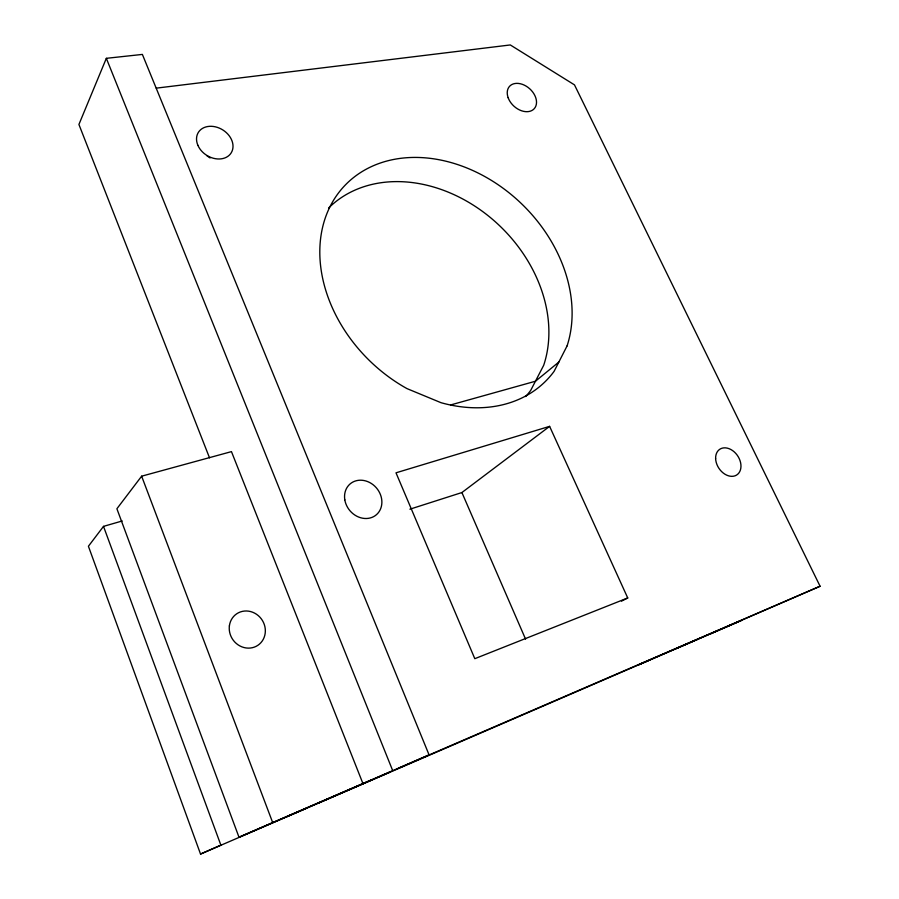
<?xml version="1.0" encoding="UTF-8"?>
<svg xmlns="http://www.w3.org/2000/svg" width="899" height="899" viewBox="0 0 899 899"><rect width="100%" height="100%" fill="white"/><g stroke="black" fill="none" stroke-linecap="round" stroke-linejoin="round"><path stroke-width="1.35" d="M398.268 768.285L429.059 754.845L142.379 54.423L106.34 58.323L78.921 124.467L209.512 457.827M122.23 520.971L103.509 526.376L88.417 546.255L200.533 854.05L741.327 620.467L709.48 634.312M238.999 837.227L362.926 783.535L231.459 451.624L141.637 476.189L116.892 508.755L238.999 837.227L371.298 780.062M558.83 362.072L535.444 381.243L450.736 404.921M409.899 509.194L461.906 492.54L549.615 426.362L627.738 597.959L621.512 601.139M388.615 772.657L389.391 772.308L380.513 776.095M200.533 854.05L220.884 845.15L103.509 526.376M362.926 783.535L820.079 586.238L574.483 84.877L510.295 44.95L156.257 88.147M384.502 774.466L318.111 803.223M820.079 586.238L723.504 628.041M676.318 648.561L698.163 639.099M648.067 660.765L638.942 664.664L718.065 630.39M306.761 808.122L286.871 816.663M627.738 597.959L474.807 658.686L395.998 472.818L549.615 426.362M461.906 492.54L525.567 639.133M106.34 58.323L392.672 770.555M141.637 476.189L272.655 822.506M328.596 208.029A136.401 107.891 44 0 1 482.46 211.389A136.401 107.891 44 0 1 543.693 365.297L530.725 390.357A136.401 107.891 44 0 1 525.657 396.56M207.051 155.92A18.8 14.822 31.4 0 1 210.074 157.977M567.1 345.868L554.099 371.343A140.188 109.229 44.1 0 1 441.016 402.696L407 388.615A140.188 109.229 44.1 0 1 325.573 217.131A140.188 109.229 44.1 0 1 482.426 175.249A140.188 109.229 44.1 0 1 567.1 345.868M229.38 625.906A18.991 17.632 56.2 0 0 254.226 647.156A18.991 17.632 56.2 0 0 258.26 615.601A18.991 17.632 56.2 0 0 229.38 625.906M715.626 458.535A15.407 11.26 56.3 0 0 735.022 475.818A15.407 11.26 56.3 0 0 734.247 451.894A15.407 11.26 56.3 0 0 715.626 458.535M344.811 499.833A20.261 17.486 50.1 0 0 375.141 515.711A20.261 17.486 50.1 0 0 369.691 482.527A20.261 17.486 50.1 0 0 344.811 499.833M508.149 97.733A16.654 11.743 42.2 0 0 533.163 109.689A16.654 11.743 42.2 0 0 524.319 85.147A16.654 11.743 42.2 0 0 508.149 97.733M197.859 145.256A19.351 15.036 31.9 0 0 229.155 155.325A19.351 15.036 31.9 0 0 217.288 127.355A19.351 15.036 31.9 0 0 197.859 145.256"/></g></svg>
